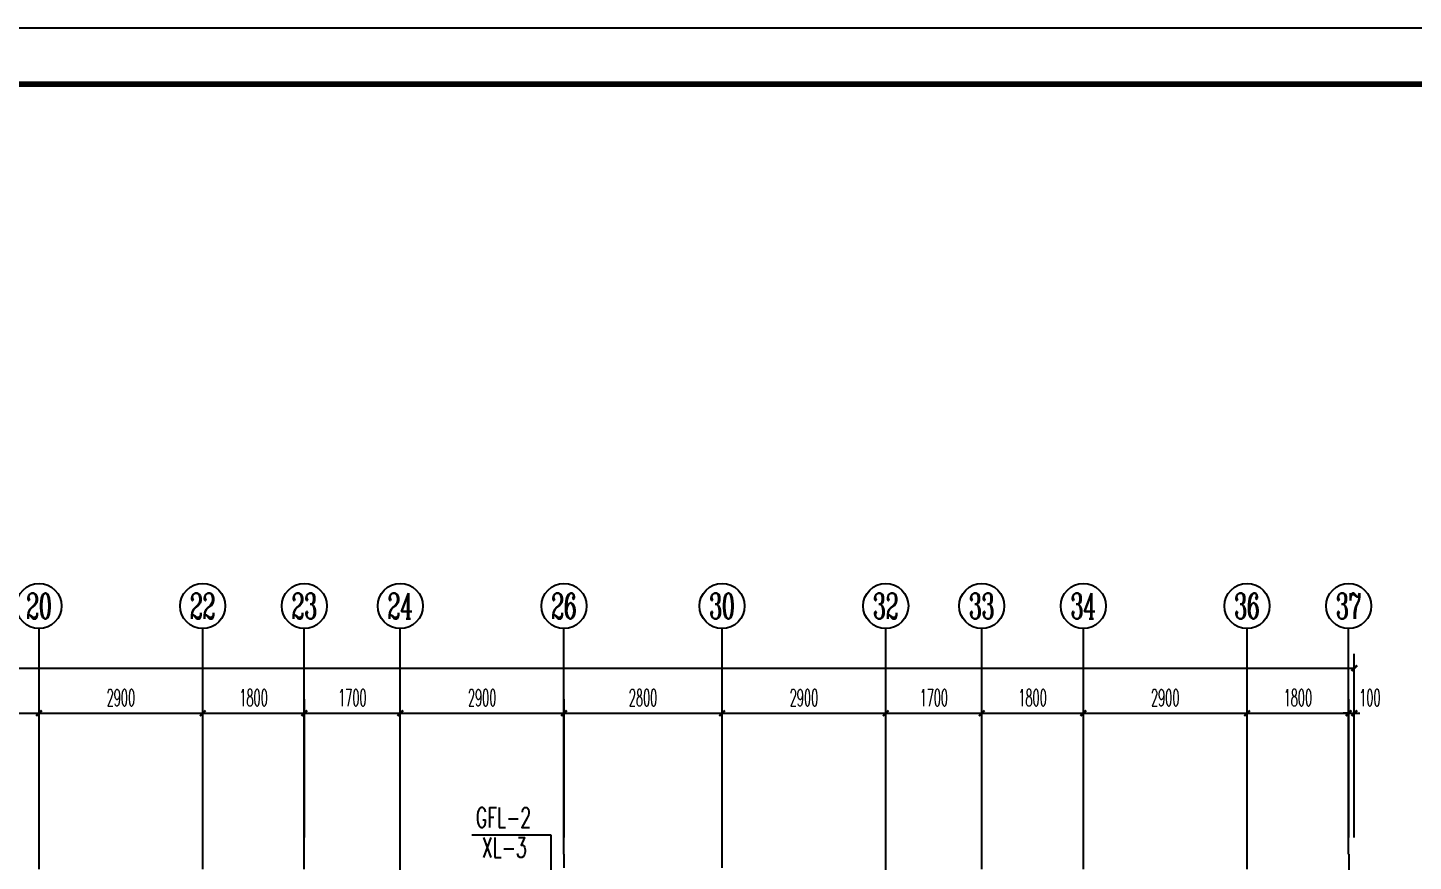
# Model space of a CAD drawing. Extents: x 27938 to 1507990, y 110129 to 923079.
# Drawn here: x 854517 to 879061, y 532665 to 547440 of the extents above; entities that cross this region are included whole.
import ezdxf
from ezdxf.enums import TextEntityAlignment as Align

# ---------------------------------------------------------------- set-up
doc = ezdxf.new("R2010")
doc.units = 0
doc.header["$LTSCALE"] = 1000
doc.header["$MEASUREMENT"] = 0
doc.linetypes.add('DOTE', pattern=[2.42, 2, -0.2, 0.02, -0.2])
for name, color, linetype in [('AXIS', 3, 'Continuous'), ('AXIS_TEXT', 7, 'Continuous'), ('DIM_不分区消火栓', 1, 'Continuous'), ('DIM_管井排水', 5, 'Continuous'), ('DOTE', 1, 'Continuous'), ('图框', 140, 'Continuous')]:
    doc.layers.add(name, color=color, linetype=linetype)
doc.layers.add('yichutu', color=7, linetype='Continuous', true_color=0xffffff, plot=False)
doc.styles.add('_TCH_AXIS', font='COMPLEX', dxfattribs={"bigfont": 'GBCBIG'})
doc.styles.add('_TCH_DIM_T3', font='SIMPLEX.shx', dxfattribs={"width": 0.494118, "bigfont": 'GBCBIG.shx'})
doc.styles.add('_TWT_SERIAL', font='SIMPLEX', dxfattribs={"width": 0.8, "height": 3.5, "bigfont": 'HZTXT'})
doc.styles.add('COMPLEX', font='COMPLEX')
doc.dimstyles.new('_TCH_ARCH&&100', dxfattribs={"dimtxt": 297.5, "dimasz": 100, "dimexe": 250, "dimexo": 300, "dimgap": 126.25, "dimtad": 1, "dimdec": 0, "dimzin": 0, "dimdsep": 46, "dimtxsty": '_TCH_DIM_T3', "dimblk": 'ARCHTICK', "dimcen": 0.09, "dimclrt": 4, "dimazin": 2, "dimtfac": 1, "dimtdec": 0, "dimtix": 1, "dimtmove": 2, "dimatfit": 3, "dimfxl": 100, "dimtolj": 1, "dimtzin": 0, "dimarcsym": 0})

# ---------------------------------------------------------------- blocks, each defined once
blk = doc.blocks.new('TK')
at = {"layer": '图框'}
blk.add_lwpolyline([(465375, 548714), (549475, 548714), (549475, 489314), (465375, 489314)], close=True, dxfattribs=at)
blk.add_lwpolyline([(465375, 548714), (549475, 548714), (549475, 489314), (465375, 489314)], close=True, dxfattribs=at)
at = {"layer": '图框', "const_width": 100}
blk.add_lwpolyline([(548475, 490314), (548475, 547714), (467875, 547714), (467875, 490314)], close=True, dxfattribs=at)
blk = doc.blocks.new('yct-841-594-84100-59399.9999999999-100-1000.0')
at = {"layer": 'yichutu', "color": 7, "true_color": 0xffffff}
blk.add_lwpolyline([(0, 0), (0, 59400), (84100, 59400), (84100, 0)], close=True, dxfattribs=at)
blk = doc.blocks.new('GDGDGDSDA')
at = {"layer": 'DOTE', "color": 0, "linetype": 'DOTE', "ltscale": 0.3}
for p, q in [((446135, 367858), (446135, 376108)), ((449035, 367858), (449035, 376108)), ((450835, 367858), (450835, 376108)), ((452535, 370658), (452535, 376108)), ((455435, 370059), (455435, 376108)), ((458235, 370059), (458235, 376108)), ((461135, 370658), (461135, 376108)), ((462835, 367858), (462835, 376108)), ((464635, 367858), (464635, 376108)), ((467535, 367858), (467535, 376108)), ((469335, 376108), (469335, 359558))]:
    blk.add_line(p, q, dxfattribs=at)
blk = doc.blocks.new('_ArchTick')
at = {"color": 0, "linetype": 'ByBlock', "const_width": 0.4}
blk.add_lwpolyline([(-0.5, -0.5), (0.5, 0.5)], dxfattribs=at)
blk = doc.blocks.new('*D776')
at = {"layer": 'AXIS', "color": 0, "lineweight": -2}
for p, q in [((877917, 533090), (877917, 535540)), ((878017, 533090), (878017, 535540)), ((877917, 535290), (877817, 535290)), ((877917, 535290), (878017, 535290)), ((878017, 535290), (878117, 535290))]:
    blk.add_line(p, q, dxfattribs=at)
at = {"layer": 'Defpoints', "color": 0}
for p in [(878017, 535290), (877917, 532790), (878017, 532790)]:
    blk.add_point(p, dxfattribs=at)
at = {"layer": 'AXIS', "color": 0, "lineweight": -2, "xscale": 100, "yscale": 100, "zscale": 100}
blk.add_blockref('_ArchTick', (877917, 535290), dxfattribs=at)
at = {"layer": 'AXIS', "color": 0, "lineweight": -2, "xscale": 100, "yscale": 100, "zscale": 100, "rotation": 180}
blk.add_blockref('_ArchTick', (878017, 535290), dxfattribs=at)
at = {"layer": 'AXIS', "color": 4, "insert": (878292, 535565), "char_height": 297.5, "attachment_point": 5, "style": '_TCH_DIM_T3'}
blk.add_mtext('\\A1;100', dxfattribs=at)
blk = doc.blocks.new('*D777')
at = {"layer": 'AXIS', "color": 0, "lineweight": -2}
for p, q in [((876117, 533090), (876117, 535540)), ((877917, 533090), (877917, 535540)), ((876117, 535290), (877917, 535290))]:
    blk.add_line(p, q, dxfattribs=at)
at = {"layer": 'Defpoints', "color": 0}
for p in [(877917, 535290), (876117, 532790), (877917, 532790)]:
    blk.add_point(p, dxfattribs=at)
at = {"layer": 'AXIS', "color": 0, "lineweight": -2, "xscale": 100, "yscale": 100, "zscale": 100, "rotation": 180}
blk.add_blockref('_ArchTick', (876117, 535290), dxfattribs=at)
at = {"layer": 'AXIS', "color": 0, "lineweight": -2, "xscale": 100, "yscale": 100, "zscale": 100}
blk.add_blockref('_ArchTick', (877917, 535290), dxfattribs=at)
at = {"layer": 'AXIS', "color": 4, "insert": (877017, 535565), "char_height": 297.5, "attachment_point": 5, "style": '_TCH_DIM_T3'}
blk.add_mtext('\\A1;1800', dxfattribs=at)
blk = doc.blocks.new('*D778')
at = {"layer": 'AXIS', "color": 0, "lineweight": -2}
for p, q in [((873217, 533090), (873217, 535540)), ((876117, 533090), (876117, 535540)), ((873217, 535290), (876117, 535290))]:
    blk.add_line(p, q, dxfattribs=at)
at = {"layer": 'Defpoints', "color": 0}
for p in [(876117, 535290), (873217, 532790), (876117, 532790)]:
    blk.add_point(p, dxfattribs=at)
at = {"layer": 'AXIS', "color": 0, "lineweight": -2, "xscale": 100, "yscale": 100, "zscale": 100, "rotation": 180}
blk.add_blockref('_ArchTick', (873217, 535290), dxfattribs=at)
at = {"layer": 'AXIS', "color": 0, "lineweight": -2, "xscale": 100, "yscale": 100, "zscale": 100}
blk.add_blockref('_ArchTick', (876117, 535290), dxfattribs=at)
at = {"layer": 'AXIS', "color": 4, "insert": (874667, 535565), "char_height": 297.5, "attachment_point": 5, "style": '_TCH_DIM_T3'}
blk.add_mtext('\\A1;2900', dxfattribs=at)
blk = doc.blocks.new('*D779')
at = {"layer": 'AXIS', "color": 0, "lineweight": -2}
for p, q in [((871417, 533090), (871417, 535540)), ((873217, 533090), (873217, 535540)), ((871417, 535290), (873217, 535290))]:
    blk.add_line(p, q, dxfattribs=at)
at = {"layer": 'Defpoints', "color": 0}
for p in [(873217, 535290), (871417, 532790), (873217, 532790)]:
    blk.add_point(p, dxfattribs=at)
at = {"layer": 'AXIS', "color": 0, "lineweight": -2, "xscale": 100, "yscale": 100, "zscale": 100, "rotation": 180}
blk.add_blockref('_ArchTick', (871417, 535290), dxfattribs=at)
at = {"layer": 'AXIS', "color": 0, "lineweight": -2, "xscale": 100, "yscale": 100, "zscale": 100}
blk.add_blockref('_ArchTick', (873217, 535290), dxfattribs=at)
at = {"layer": 'AXIS', "color": 4, "insert": (872317, 535565), "char_height": 297.5, "attachment_point": 5, "style": '_TCH_DIM_T3'}
blk.add_mtext('\\A1;1800', dxfattribs=at)
blk = doc.blocks.new('*D780')
at = {"layer": 'AXIS', "color": 0, "lineweight": -2}
for p, q in [((869717, 533090), (869717, 535540)), ((871417, 533090), (871417, 535540)), ((869717, 535290), (871417, 535290))]:
    blk.add_line(p, q, dxfattribs=at)
at = {"layer": 'Defpoints', "color": 0}
for p in [(871417, 535290), (869717, 532790), (871417, 532790)]:
    blk.add_point(p, dxfattribs=at)
at = {"layer": 'AXIS', "color": 0, "lineweight": -2, "xscale": 100, "yscale": 100, "zscale": 100, "rotation": 180}
blk.add_blockref('_ArchTick', (869717, 535290), dxfattribs=at)
at = {"layer": 'AXIS', "color": 0, "lineweight": -2, "xscale": 100, "yscale": 100, "zscale": 100}
blk.add_blockref('_ArchTick', (871417, 535290), dxfattribs=at)
at = {"layer": 'AXIS', "color": 4, "insert": (870567, 535565), "char_height": 297.5, "attachment_point": 5, "style": '_TCH_DIM_T3'}
blk.add_mtext('\\A1;1700', dxfattribs=at)
blk = doc.blocks.new('*D781')
at = {"layer": 'AXIS', "color": 0, "lineweight": -2}
for p, q in [((866817, 533090), (866817, 535540)), ((869717, 533090), (869717, 535540)), ((866817, 535290), (869717, 535290))]:
    blk.add_line(p, q, dxfattribs=at)
at = {"layer": 'Defpoints', "color": 0}
for p in [(869717, 535290), (866817, 532790), (869717, 532790)]:
    blk.add_point(p, dxfattribs=at)
at = {"layer": 'AXIS', "color": 0, "lineweight": -2, "xscale": 100, "yscale": 100, "zscale": 100, "rotation": 180}
blk.add_blockref('_ArchTick', (866817, 535290), dxfattribs=at)
at = {"layer": 'AXIS', "color": 0, "lineweight": -2, "xscale": 100, "yscale": 100, "zscale": 100}
blk.add_blockref('_ArchTick', (869717, 535290), dxfattribs=at)
at = {"layer": 'AXIS', "color": 4, "insert": (868267, 535565), "char_height": 297.5, "attachment_point": 5, "style": '_TCH_DIM_T3'}
blk.add_mtext('\\A1;2900', dxfattribs=at)
blk = doc.blocks.new('*D782')
at = {"layer": 'AXIS', "color": 0, "lineweight": -2}
for p, q in [((864017, 533090), (864017, 535540)), ((866817, 533090), (866817, 535540)), ((864017, 535290), (866817, 535290))]:
    blk.add_line(p, q, dxfattribs=at)
at = {"layer": 'Defpoints', "color": 0}
for p in [(866817, 535290), (864017, 532790), (866817, 532790)]:
    blk.add_point(p, dxfattribs=at)
at = {"layer": 'AXIS', "color": 0, "lineweight": -2, "xscale": 100, "yscale": 100, "zscale": 100, "rotation": 180}
blk.add_blockref('_ArchTick', (864017, 535290), dxfattribs=at)
at = {"layer": 'AXIS', "color": 0, "lineweight": -2, "xscale": 100, "yscale": 100, "zscale": 100}
blk.add_blockref('_ArchTick', (866817, 535290), dxfattribs=at)
at = {"layer": 'AXIS', "color": 4, "insert": (865417, 535565), "char_height": 297.5, "attachment_point": 5, "style": '_TCH_DIM_T3'}
blk.add_mtext('\\A1;2800', dxfattribs=at)
blk = doc.blocks.new('*D783')
at = {"layer": 'AXIS', "color": 0, "lineweight": -2}
for p, q in [((861117, 533090), (861117, 535540)), ((864017, 533090), (864017, 535540)), ((861117, 535290), (864017, 535290))]:
    blk.add_line(p, q, dxfattribs=at)
at = {"layer": 'Defpoints', "color": 0}
for p in [(864017, 535290), (861117, 532790), (864017, 532790)]:
    blk.add_point(p, dxfattribs=at)
at = {"layer": 'AXIS', "color": 0, "lineweight": -2, "xscale": 100, "yscale": 100, "zscale": 100, "rotation": 180}
blk.add_blockref('_ArchTick', (861117, 535290), dxfattribs=at)
at = {"layer": 'AXIS', "color": 0, "lineweight": -2, "xscale": 100, "yscale": 100, "zscale": 100}
blk.add_blockref('_ArchTick', (864017, 535290), dxfattribs=at)
at = {"layer": 'AXIS', "color": 4, "insert": (862567, 535565), "char_height": 297.5, "attachment_point": 5, "style": '_TCH_DIM_T3'}
blk.add_mtext('\\A1;2900', dxfattribs=at)
blk = doc.blocks.new('*D784')
at = {"layer": 'AXIS', "color": 0, "lineweight": -2}
for p, q in [((859417, 533090), (859417, 535540)), ((861117, 533090), (861117, 535540)), ((859417, 535290), (861117, 535290))]:
    blk.add_line(p, q, dxfattribs=at)
at = {"layer": 'Defpoints', "color": 0}
for p in [(861117, 535290), (859417, 532790), (861117, 532790)]:
    blk.add_point(p, dxfattribs=at)
at = {"layer": 'AXIS', "color": 0, "lineweight": -2, "xscale": 100, "yscale": 100, "zscale": 100, "rotation": 180}
blk.add_blockref('_ArchTick', (859417, 535290), dxfattribs=at)
at = {"layer": 'AXIS', "color": 0, "lineweight": -2, "xscale": 100, "yscale": 100, "zscale": 100}
blk.add_blockref('_ArchTick', (861117, 535290), dxfattribs=at)
at = {"layer": 'AXIS', "color": 4, "insert": (860267, 535565), "char_height": 297.5, "attachment_point": 5, "style": '_TCH_DIM_T3'}
blk.add_mtext('\\A1;1700', dxfattribs=at)
blk = doc.blocks.new('*D785')
at = {"layer": 'AXIS', "color": 0, "lineweight": -2}
for p, q in [((857617, 533090), (857617, 535540)), ((859417, 533090), (859417, 535540)), ((857617, 535290), (859417, 535290))]:
    blk.add_line(p, q, dxfattribs=at)
at = {"layer": 'Defpoints', "color": 0}
for p in [(859417, 535290), (857617, 532790), (859417, 532790)]:
    blk.add_point(p, dxfattribs=at)
at = {"layer": 'AXIS', "color": 0, "lineweight": -2, "xscale": 100, "yscale": 100, "zscale": 100, "rotation": 180}
blk.add_blockref('_ArchTick', (857617, 535290), dxfattribs=at)
at = {"layer": 'AXIS', "color": 0, "lineweight": -2, "xscale": 100, "yscale": 100, "zscale": 100}
blk.add_blockref('_ArchTick', (859417, 535290), dxfattribs=at)
at = {"layer": 'AXIS', "color": 4, "insert": (858517, 535565), "char_height": 297.5, "attachment_point": 5, "style": '_TCH_DIM_T3'}
blk.add_mtext('\\A1;1800', dxfattribs=at)
blk = doc.blocks.new('*D786')
at = {"layer": 'AXIS', "color": 0, "lineweight": -2}
for p, q in [((854717, 533090), (854717, 535540)), ((857617, 533090), (857617, 535540)), ((854717, 535290), (857617, 535290))]:
    blk.add_line(p, q, dxfattribs=at)
at = {"layer": 'Defpoints', "color": 0}
for p in [(857617, 535290), (854717, 532790), (857617, 532790)]:
    blk.add_point(p, dxfattribs=at)
at = {"layer": 'AXIS', "color": 0, "lineweight": -2, "xscale": 100, "yscale": 100, "zscale": 100, "rotation": 180}
blk.add_blockref('_ArchTick', (854717, 535290), dxfattribs=at)
at = {"layer": 'AXIS', "color": 0, "lineweight": -2, "xscale": 100, "yscale": 100, "zscale": 100}
blk.add_blockref('_ArchTick', (857617, 535290), dxfattribs=at)
at = {"layer": 'AXIS', "color": 4, "insert": (856167, 535565), "char_height": 297.5, "attachment_point": 5, "style": '_TCH_DIM_T3'}
blk.add_mtext('\\A1;2900', dxfattribs=at)
blk = doc.blocks.new('*D787')
at = {"layer": 'AXIS', "color": 0, "lineweight": -2}
for p, q in [((852917, 533090), (852917, 535540)), ((854717, 533090), (854717, 535540)), ((852917, 535290), (854717, 535290))]:
    blk.add_line(p, q, dxfattribs=at)
at = {"layer": 'Defpoints', "color": 0}
for p in [(854717, 535290), (852917, 532790), (854717, 532790)]:
    blk.add_point(p, dxfattribs=at)
at = {"layer": 'AXIS', "color": 0, "lineweight": -2, "xscale": 100, "yscale": 100, "zscale": 100, "rotation": 180}
blk.add_blockref('_ArchTick', (852917, 535290), dxfattribs=at)
at = {"layer": 'AXIS', "color": 0, "lineweight": -2, "xscale": 100, "yscale": 100, "zscale": 100}
blk.add_blockref('_ArchTick', (854717, 535290), dxfattribs=at)
at = {"layer": 'AXIS', "color": 4, "insert": (853817, 535565), "char_height": 297.5, "attachment_point": 5, "style": '_TCH_DIM_T3'}
blk.add_mtext('\\A1;1800', dxfattribs=at)
blk = doc.blocks.new('*D800')
at = {"layer": 'AXIS', "color": 0, "lineweight": -2}
for p, q in [((827817, 533090), (827817, 536340)), ((878017, 533090), (878017, 536340)), ((827817, 536090), (878017, 536090))]:
    blk.add_line(p, q, dxfattribs=at)
at = {"layer": 'Defpoints', "color": 0}
for p in [(878017, 536090), (827817, 532790), (878017, 532790)]:
    blk.add_point(p, dxfattribs=at)
at = {"layer": 'AXIS', "color": 0, "lineweight": -2, "xscale": 100, "yscale": 100, "zscale": 100, "rotation": 180}
blk.add_blockref('_ArchTick', (827817, 536090), dxfattribs=at)
at = {"layer": 'AXIS', "color": 0, "lineweight": -2, "xscale": 100, "yscale": 100, "zscale": 100}
blk.add_blockref('_ArchTick', (878017, 536090), dxfattribs=at)
at = {"layer": 'AXIS', "color": 4, "insert": (852917, 536365), "char_height": 297.5, "attachment_point": 5, "style": '_TCH_DIM_T3'}
blk.add_mtext('\\A1;50200', dxfattribs=at)
blk = doc.blocks.new('_AXISO')
at = {"color": 0}
blk.add_circle((0, 0), 0.5, dxfattribs=at)
at = {"layer": 'AXIS_TEXT', "color": 0, "style": 'COMPLEX', "width": 1.041667}
blk.add_attdef('A', text='', height=0.56, dxfattribs=at).set_placement((-0.25, -0.28), (0.25, -0.28), align=Align.FIT)

msp = doc.modelspace()

# ---------------------------------------------------------------- linework, layer by layer
at = {"layer": 'AXIS', "color": 8}
for p, q in [((854716.6, 532790.4), (854716.6, 536790.4)), ((857616.6, 532790.4), (857616.6, 536790.4)), ((859416.6, 532790.4), (859416.6, 536790.4)), ((861116.6, 532790.4), (861116.6, 536790.4)), ((864016.6, 532790.4), (864016.6, 536790.4)), ((866816.6, 532790.4), (866816.6, 536790.4)), ((869716.6, 532790.4), (869716.6, 536790.4)), ((871416.6, 532790.4), (871416.6, 536790.4)), ((873216.6, 532790.4), (873216.6, 536790.4)), ((876116.6, 532790.4), (876116.6, 536790.4)), ((877916.6, 532790.4), (877916.6, 536790.4))]:
    msp.add_line(p, q, dxfattribs=at)
at = {"layer": 'DIM_管井排水'}
for p, q in [((863791.6, 533127.2), (862384.8, 533127.2)), ((863791.6, 529365.4), (863791.6, 533127.2))]:
    msp.add_line(p, q, dxfattribs=at)

# ---------------------------------------------------------------- block references
msp.add_blockref('TK', (348239.1, -1273.4))
at = {"layer": 'AXIS', "color": 8}
ref = msp.add_blockref('_AXISO', (854716.6, 537190.4), dxfattribs=dict(at, xscale=800, yscale=800, zscale=800))
ref.add_attrib('A', '20', dxfattribs={"layer": 'AXIS_TEXT', "color": 8, "ltscale": 0.5, "height": 452.55, "style": '_TCH_AXIS', "width": 0.617647}).set_placement((854490.3, 536964.2), (854942.9, 536964.2), align=Align.FIT)
ref = msp.add_blockref('_AXISO', (857616.6, 537190.4), dxfattribs=dict(at, xscale=800, yscale=800, zscale=800))
ref.add_attrib('A', '22', dxfattribs={"layer": 'AXIS_TEXT', "color": 8, "ltscale": 0.5, "height": 452.55, "style": '_TCH_AXIS', "width": 0.617647}).set_placement((857390.3, 536964.2), (857842.9, 536964.2), align=Align.FIT)
ref = msp.add_blockref('_AXISO', (859416.6, 537190.4), dxfattribs=dict(at, xscale=800, yscale=800, zscale=800))
ref.add_attrib('A', '23', dxfattribs={"layer": 'AXIS_TEXT', "color": 8, "ltscale": 0.5, "height": 452.55, "style": '_TCH_AXIS', "width": 0.617647}).set_placement((859190.3, 536964.2), (859642.9, 536964.2), align=Align.FIT)
ref = msp.add_blockref('_AXISO', (861116.6, 537190.4), dxfattribs=dict(at, xscale=800, yscale=800, zscale=800))
ref.add_attrib('A', '24', dxfattribs={"layer": 'AXIS_TEXT', "color": 8, "ltscale": 0.5, "height": 452.55, "style": '_TCH_AXIS', "width": 0.583333}).set_placement((860890.3, 536964.2), (861342.9, 536964.2), align=Align.FIT)
ref = msp.add_blockref('_AXISO', (864016.6, 537190.4), dxfattribs=dict(at, xscale=800, yscale=800, zscale=800))
ref.add_attrib('A', '26', dxfattribs={"layer": 'AXIS_TEXT', "color": 8, "ltscale": 0.5, "height": 452.55, "style": '_TCH_AXIS', "width": 0.617647}).set_placement((863790.3, 536964.2), (864242.9, 536964.2), align=Align.FIT)
ref = msp.add_blockref('_AXISO', (866816.6, 537190.4), dxfattribs=dict(at, xscale=800, yscale=800, zscale=800))
ref.add_attrib('A', '30', dxfattribs={"layer": 'AXIS_TEXT', "color": 8, "ltscale": 0.5, "height": 452.55, "style": '_TCH_AXIS', "width": 0.636364}).set_placement((866590.3, 536964.2), (867042.9, 536964.2), align=Align.FIT)
ref = msp.add_blockref('_AXISO', (869716.6, 537190.4), dxfattribs=dict(at, xscale=800, yscale=800, zscale=800))
ref.add_attrib('A', '32', dxfattribs={"layer": 'AXIS_TEXT', "color": 8, "ltscale": 0.5, "height": 452.55, "style": '_TCH_AXIS', "width": 0.636364}).set_placement((869490.3, 536964.2), (869942.9, 536964.2), align=Align.FIT)
ref = msp.add_blockref('_AXISO', (871416.6, 537190.4), dxfattribs=dict(at, xscale=800, yscale=800, zscale=800))
ref.add_attrib('A', '33', dxfattribs={"layer": 'AXIS_TEXT', "color": 8, "ltscale": 0.5, "height": 452.55, "style": '_TCH_AXIS', "width": 0.636364}).set_placement((871190.3, 536964.2), (871642.9, 536964.2), align=Align.FIT)
ref = msp.add_blockref('_AXISO', (873216.6, 537190.4), dxfattribs=dict(at, xscale=800, yscale=800, zscale=800))
ref.add_attrib('A', '34', dxfattribs={"layer": 'AXIS_TEXT', "color": 8, "ltscale": 0.5, "height": 452.55, "style": '_TCH_AXIS', "width": 0.6}).set_placement((872990.3, 536964.2), (873442.9, 536964.2), align=Align.FIT)
ref = msp.add_blockref('_AXISO', (876116.6, 537190.4), dxfattribs=dict(at, xscale=800, yscale=800, zscale=800))
ref.add_attrib('A', '36', dxfattribs={"layer": 'AXIS_TEXT', "color": 8, "ltscale": 0.5, "height": 452.55, "style": '_TCH_AXIS', "width": 0.636364}).set_placement((875890.3, 536964.2), (876342.9, 536964.2), align=Align.FIT)
ref = msp.add_blockref('_AXISO', (877916.6, 537190.4), dxfattribs=dict(at, xscale=800, yscale=800, zscale=800))
ref.add_attrib('A', '37', dxfattribs={"layer": 'AXIS_TEXT', "color": 8, "ltscale": 0.5, "height": 452.55, "style": '_TCH_AXIS', "width": 0.636364}).set_placement((877690.3, 536964.2), (878142.9, 536964.2), align=Align.FIT)
at = {"layer": 'DOTE', "color": 169}
msp.add_blockref('GDGDGDSDA', (408581.8, 156682.1), dxfattribs=at)
at = {"layer": 'yichutu'}
msp.add_blockref('yct-841-594-84100-59399.9999999999-100-1000.0', (813614.1, 488040.2), dxfattribs=at)

# ---------------------------------------------------------------- texts
at = {"layer": 'DIM_不分区消火栓', "color": 7, "style": '_TWT_SERIAL', "width": 0.64}
msp.add_text('XL-3', height=350, dxfattribs=at).set_placement((862559.5, 532735.3))
at = {"layer": 'DIM_管井排水', "color": 7, "style": '_TWT_SERIAL', "width": 0.64}
msp.add_text('GFL-2', height=350, dxfattribs=at).set_placement((862454.8, 533267.2))

# ---------------------------------------------------------------- dimensions: what is measured, and where the dimension line sits
at = {"layer": 'AXIS', "color": 8}
for p1, p2, distance, picture, middle in [((827816.6, 532790.4), (878016.6, 532790.4), 3300, '*D800', (852916.6, 536365.4)), ((852916.6, 532790.4), (854716.6, 532790.4), 2500, '*D787', (853816.6, 535565.4)), ((854716.6, 532790.4), (857616.6, 532790.4), 2500, '*D786', (856166.6, 535565.4)), ((857616.6, 532790.4), (859416.6, 532790.4), 2500, '*D785', (858516.6, 535565.4)), ((859416.6, 532790.4), (861116.6, 532790.4), 2500, '*D784', (860266.6, 535565.4)), ((861116.6, 532790.4), (864016.6, 532790.4), 2500, '*D783', (862566.6, 535565.4)), ((864016.6, 532790.4), (866816.6, 532790.4), 2500, '*D782', (865416.6, 535565.4)), ((866816.6, 532790.4), (869716.6, 532790.4), 2500, '*D781', (868266.6, 535565.4)), ((869716.6, 532790.4), (871416.6, 532790.4), 2500, '*D780', (870566.6, 535565.4)), ((871416.6, 532790.4), (873216.6, 532790.4), 2500, '*D779', (872316.6, 535565.4)), ((873216.6, 532790.4), (876116.6, 532790.4), 2500, '*D778', (874666.6, 535565.4)), ((876116.6, 532790.4), (877916.6, 532790.4), 2500, '*D777', (877016.6, 535565.4))]:
    dim = msp.add_aligned_dim(p1=p1, p2=p2, distance=distance, dimstyle='_TCH_ARCH&&100', dxfattribs=at)
    dim.commit()
    dim.dimension.update_dxf_attribs({"geometry": picture, "text_midpoint": middle})
dim = msp.add_linear_dim(base=(878016.6, 535290.4), p1=(877916.6, 532790.4), p2=(878016.6, 532790.4), angle=360, dimstyle='_TCH_ARCH&&100', dxfattribs=at)
dim.commit()
dim.dimension.update_dxf_attribs({"geometry": '*D776', "text_midpoint": (878291.6, 535565.4), "dimtype": 129})

doc.saveas('drawing.dxf')
